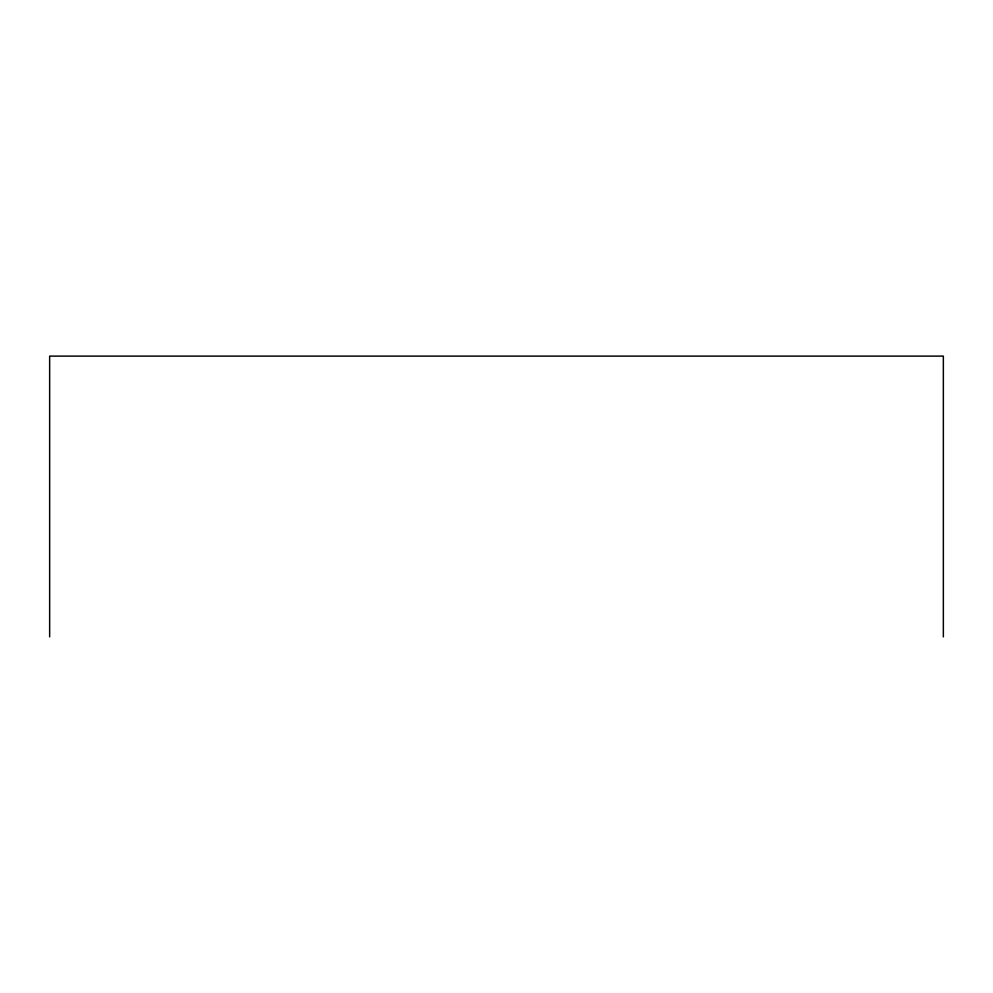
<?xml version="1.0" encoding="UTF-8"?>
<svg xmlns="http://www.w3.org/2000/svg" width="993" height="993" viewBox="0 0 993 993"><rect width="100%" height="100%" fill="white"/><g stroke="black" fill="none" stroke-linecap="round" stroke-linejoin="round"><path stroke-width="1.49" d="M943.35 636.885L943.35 356.115L49.65 356.115L49.65 636.885"/></g></svg>
